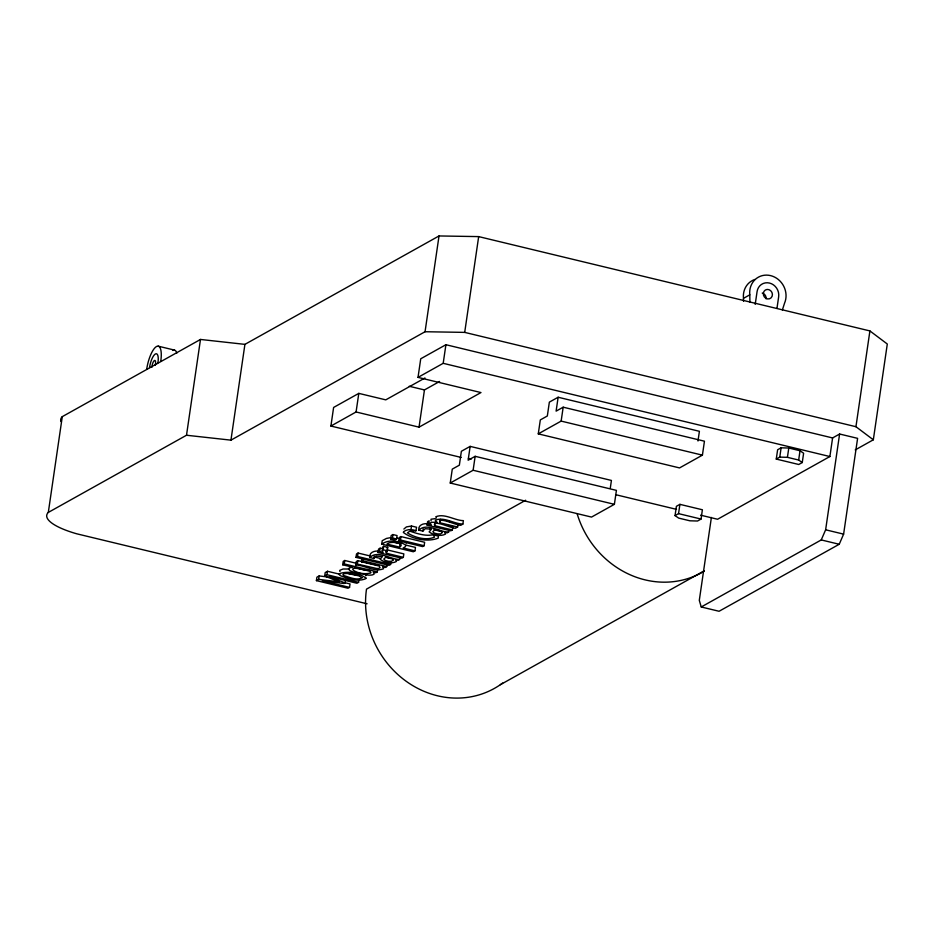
<?xml version="1.0" encoding="UTF-8"?>
<svg xmlns="http://www.w3.org/2000/svg" width="934" height="934" viewBox="0 0 934 934"><rect width="100%" height="100%" fill="white"/><g stroke="black" fill="none" stroke-linecap="round" stroke-linejoin="round"><path stroke-width="1.4" d="M382.415 547.546L383.605 546.343L387.762 547.347L387.26 550.78L385.707 551.644L386.513 553.278L403.336 557.341L403.838 553.897L387.015 549.846M367.097 603.796L76.67 533.781A58.947 15.656 8.3 0 1 48.311 512.427L62.286 416.646L200.483 339.451L244.918 344.366L439.027 235.952L478.675 236.606L869.904 330.928L887.3 344.016L873.325 439.797L855.229 449.908M48.311 512.427L186.508 435.244L200.483 339.451M186.508 435.244L230.943 440.147L244.918 344.366M461.209 457.45L330.905 426.044L333.613 407.446L358.796 393.377L385.777 399.857L424.958 377.978M344.599 582.629L350.04 583.948L349.538 587.381L348.008 588.233L316.404 580.621L316.906 577.177L319.148 575.939L328.791 577.107M316.404 580.621L318.646 579.372L319.148 575.939M318.646 579.372L339.322 581.894L324.705 575.986L325.195 572.554L327.484 571.281L339.848 574.258M324.705 575.986L326.982 574.714L327.484 571.281M330.905 426.044L356.076 411.976L358.796 393.377M377.628 569.588L377.289 571.888L375.737 572.752L373.308 572.168L374.23 573.943L372.701 574.819A8.243 2.195 8.3 0 1 367.973 575.087L352.772 571.923L349.655 570.487L348.522 568.643A11.675 3.106 8.3 0 1 352.982 567.265L342.708 564.79L343.21 561.357L344.763 560.482L355.772 563.144M342.708 564.79L344.261 563.926L344.763 560.482M349.538 587.381L322.312 580.82L344.027 583.505L345.02 582.944L345.522 579.512M390.926 562.163L390.587 564.451L389.034 565.327L356.006 557.365L356.508 553.932L358.072 553.056L370.448 556.045M387.085 564.311L386.746 566.599L385.193 567.475L382.555 566.833L383.594 568.724C374.767 572.507 364.552 565.222 355.772 564.953L356.274 561.509L357.827 560.645L376.927 565.012A3.327 0.887 8.3 0 0 377.943 565.07M356.006 557.365L357.57 556.489L358.072 553.056M355.772 564.953L357.325 564.078L357.827 560.645M345.02 582.944L329.714 576.687L356.94 583.248L358.574 582.337L358.913 580.049M357.325 564.078L376.425 568.444A3.327 0.887 8.3 0 0 379.006 568.327L380.033 567.674L379.181 566.027L361.481 561.754L361.983 558.322M361.481 561.754L363.046 560.89L363.373 558.59M399.927 557.131L399.6 559.431L398.047 560.295L395.526 559.688L396.483 561.451C391.685 564.136 384.178 562.513 380.103 559.268L382.45 556.536L376.087 556.08L373.845 558.509L369.782 557.528C368.93 552.589 374.184 550.616 378.142 551.142M373.845 558.509L374.172 556.209M403.336 557.341L401.783 558.205L378.072 552.496L378.574 549.052L380.138 548.188L382.485 548.748M378.072 552.496L379.636 551.62L380.138 548.188M406.302 545.199L415.467 547.406L414.965 550.85L413.318 551.76L381.714 544.148L382.216 540.704L386.442 538.439L390.517 537.657M379.636 551.62L383.15 552.473L381.948 550.488L383.103 549.787L383.605 546.343M386.513 553.278L386.839 550.99M390.657 538.976L391.159 535.544L392.934 534.552L397.067 535.556L396.565 538.988L394.802 539.98L390.657 538.976L392.432 537.984L396.565 538.988M392.432 537.984L392.934 534.552M356.076 411.976L419.027 427.153L480.963 392.56L418.023 377.383L420.732 358.784L445.915 344.716L832.591 437.941L839.608 434.018L857.599 438.35L843.612 534.131L839.234 544.265L719.075 611.268L701.236 606.972L699.297 600.364L711.393 517.448M230.943 440.147L425.052 331.733L439.027 235.952M398.876 540.879L399.378 537.435L400.931 536.571L424.643 542.28L424.141 545.725L422.577 546.588L398.876 540.879L400.429 540.004L424.141 545.725M400.429 540.004L400.931 536.571M399.589 547.137C406.383 542.852 389.501 540.599 386.968 544.102L399.589 547.137L400.091 543.705L401.211 543.074M419.027 427.153L424.456 389.933L439.622 381.457M411.007 529.461L411.509 526.029L416.576 527.255L415.945 530.769L409.793 531.212L407.422 532.859C414.638 537.564 426.336 540.833 434.497 537.132L433.353 534.855L438.361 536.058L438.209 538.136C427.398 542.385 412.408 539.21 403.371 532.485L403.605 531.679C407.037 528.948 412.501 529.204 415.945 530.769M448.962 529.753L448.624 532.041L447.082 532.905L444.549 532.298L445.518 534.073C440.72 536.746 433.213 535.135 429.138 531.878L431.485 529.146L425.122 528.702L422.88 531.119L418.817 530.138C417.953 525.2 423.207 523.227 427.165 523.752M418.023 377.383L443.195 363.314L445.915 344.716M422.88 531.119L423.207 528.831M427.107 525.106L427.609 521.662L429.161 520.798L428.659 524.231L427.107 525.106L450.818 530.816L452.371 529.952L452.873 526.507L448.787 525.527M452.371 529.952L434.672 525.679L435.174 522.246M425.052 331.733L464.7 332.387L478.675 236.606M458.127 523.577L457.625 527.021L439.949 522.783L440.451 519.351M470.152 446.382L468.132 460.228L475.149 456.317L616.417 490.373L614.385 504.325L591.526 517.086L450.246 483.03L452.278 469.125L459.353 465.179L461.373 451.274L470.152 446.382L611.42 480.438L610.252 488.435M439.949 522.783C436.808 515.253 460.66 527.488 461.314 524.955L462.879 524.079L463.381 520.647C454.695 520.518 444.479 513.046 435.793 516.771L436.482 518.043M450.246 483.03L473.118 470.257L475.149 456.317M558.135 397.242L556.104 411.147L563.179 407.189L704.446 441.198L702.415 455.15L679.555 467.922L538.276 433.866L540.319 419.915L547.336 415.992L549.355 402.134L558.135 397.242L699.403 431.298L697.99 441M538.276 433.866L561.147 421.094L563.179 407.189M675.048 515.603L676.403 506.31L679.905 504.348L702.391 509.766L701.037 519.059L697.523 521.02L689.876 520.798L678.633 518.09L675.048 515.603L678.551 513.642L701.037 519.059M678.551 513.642L679.905 504.348M755.209 304.379L757.077 291.606A11.698 10.659 60.8 0 1 769.499 283.049A11.698 10.659 60.8 0 1 778.652 296.802L777.006 308.162M776.259 459.073L777.625 449.768L781.128 447.806L788.786 448.028L800.018 450.737L803.614 453.224L802.259 462.528L798.745 464.49L776.259 459.073L779.773 457.111L787.42 457.333L798.663 460.042L802.259 462.528M779.773 457.111L781.128 447.806M787.42 457.333L788.786 448.028M798.663 460.042L800.018 450.737M700.582 515.159L717.581 519.257L829.882 456.539L832.591 437.941M701.236 606.972L821.255 539.934L825.633 529.8L839.608 434.018M873.325 439.797L855.941 426.71L869.904 330.928M403.873 529.041L406.418 526.916L411.509 526.029M366.478 574.644L365.603 575.776M782.377 309.96L784.537 303.211A19.497 17.758 60.8 0 0 770.585 275.612A19.497 17.758 60.8 0 0 749.792 294.829L743.476 298.355L743.522 301.273M406.068 543.074L406.418 542.374M369.782 557.528C377.721 549.682 390.797 559.699 399.6 559.431M418.817 530.138C426.756 522.293 439.832 532.31 448.624 532.041M381.714 544.148C388.684 539.14 398.981 540.588 405.706 545.117L405.566 546.507L403.184 548.001L414.965 550.85M387.68 547.394L386.653 547.814M457.625 527.021L456.061 527.885C455.29 530.419 431.753 518.218 434.672 525.679M525.655 500.239L366.502 589.132A90.656 82.589 60.8 0 0 407.726 682.369A90.656 82.589 60.8 0 0 502.667 683.034M500.344 684.704L704.061 570.931M434.123 534.54C426.301 536.606 417.942 533.839 410.493 531.399M369.14 570.324L363.7 569.868L354.885 567.545M435.267 518.639L431.041 519.222L431.018 520.752M359.356 575.484L346.724 573.126M349.153 569.028L343.082 569.004L339.894 570.289A10.239 2.72 8.3 0 0 340.046 571.526M439.762 530.594L436.236 530.103M389.104 557.855L385.707 557.038M396.997 538.124L399.53 538.649M464.7 332.387L855.941 426.71M443.195 363.314L829.882 456.539M561.147 421.094L702.415 455.15M409.244 386.267L424.456 389.933M158.185 346.164L174.366 350.075M825.633 529.8L843.612 534.131M821.255 539.934L839.234 544.265M468.401 458.372L471.226 459.061M615.599 494.67L676.508 509.357M473.118 470.257L614.385 504.325M462.879 524.079C454.193 523.951 443.977 516.49 435.291 520.215L437.054 522.293L431.555 522.281L430.06 523.098L431.298 524.873L428.659 524.231M446.779 520.845L451.029 521.872M394.487 542.35L400.091 543.705M383.103 549.787L387.26 550.78M374.581 557.038L380.08 558.369M357.57 556.489L390.587 564.451M363.046 560.89L386.746 566.599M344.261 563.926L377.289 571.888M326.982 574.714L358.574 582.337M433.831 529.193L434.742 529.66M429.64 528.446L430.072 529.158M749.792 294.829L749.909 302.126M151.88 367.296A4.868 1.541 -76.4 0 1 154.425 360.501A4.868 1.541 -76.4 0 1 155.266 365.404M149.533 367.506A11.698 3.689 -76.4 0 1 155.371 353.986A11.698 3.689 -76.4 0 1 157.951 362.801M762.226 293.089A4.868 4.436 60.8 0 1 766.043 298.822M60.897 421.549A58.947 15.656 8.3 0 1 62.286 416.646M704.271 571.129A90.656 82.589 60.8 0 1 577.189 513.91M172.65 350.448A19.497 6.153 -76.4 0 1 176.818 353.122M146.731 369.07A19.497 6.153 -76.4 0 1 156.457 346.549A19.497 6.153 -76.4 0 1 160.765 361.224M743.476 298.355A19.497 17.758 60.8 0 1 754.905 279.453M393.097 559.991L391.568 561.299L388.602 561.287L385.205 560.482L383.827 559.081L385.625 557.294L392.21 558.882L393.097 559.991M442.132 532.602L440.591 533.909L437.637 533.909L434.24 533.092L432.862 531.703L434.66 529.917L441.245 531.493L442.132 532.602M370.716 572.484L370.623 572.951C356.881 576.967 338.773 562.21 369.957 571.363L370.716 572.484M362.159 577.656C357.115 580.983 349.293 577.142 343.875 575.601A5.861 1.553 8.3 0 1 343.082 574.375L344.226 573.733A5.814 1.541 8.3 0 1 347.623 573.511L358.925 575.846L362.159 577.656M365.976 578.076L365.789 578.671C357.815 582.186 348.067 578.718 340.361 575.659A10.239 2.72 8.3 0 1 339.392 573.733C347.635 570.557 359.03 573.056 365.976 578.076M763.37 293.124A4.868 4.436 60.8 0 0 769.523 298.775A4.868 4.436 60.8 0 0 770.702 290.719A4.868 4.436 60.8 0 0 763.37 293.124"/></g></svg>
